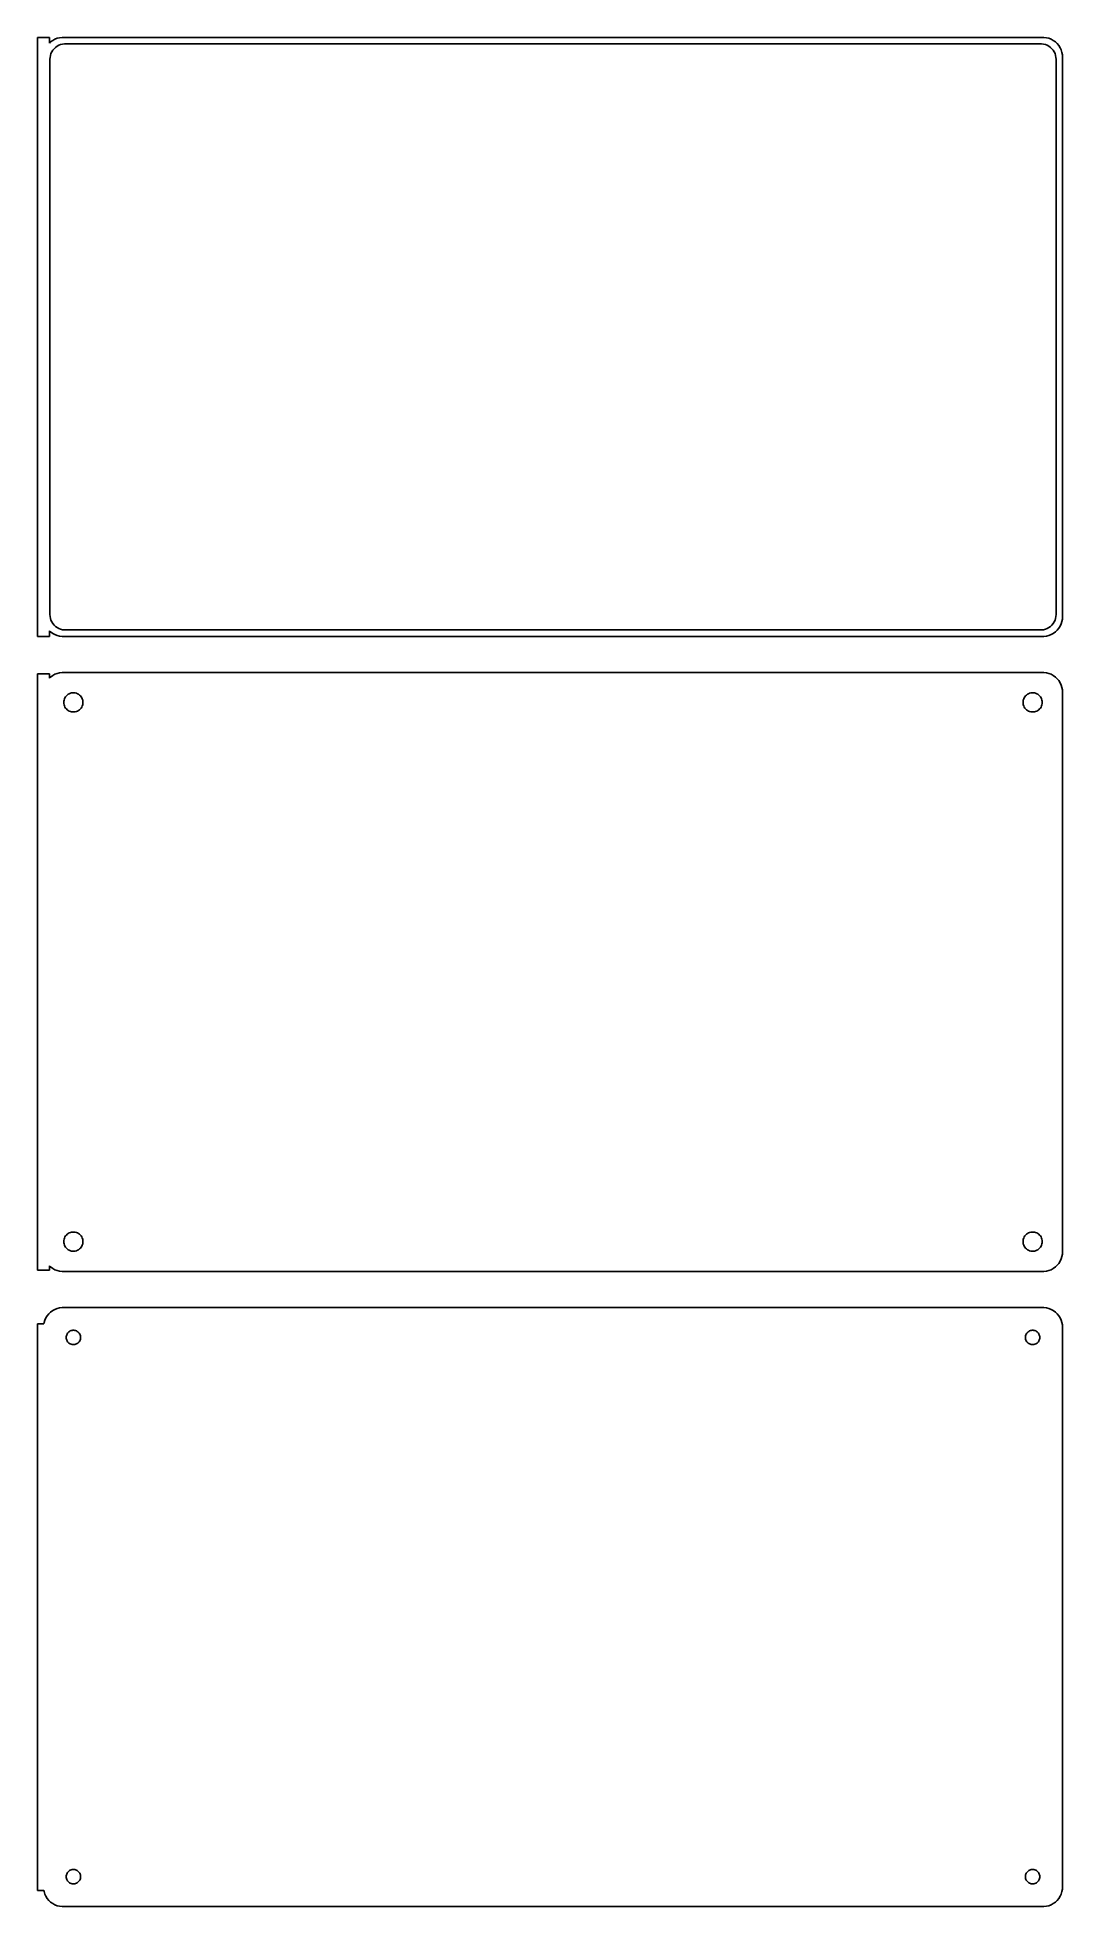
# Model space of a CAD drawing. Header units: metres. Extents: x -129 to 128, y 243 to 711.
import ezdxf

# ---------------------------------------------------------------- set-up
doc = ezdxf.new("R2010")
doc.units = ezdxf.units.M

msp = doc.modelspace()

# ---------------------------------------------------------------- linework, layer by layer
for p, q in [((-126, 710.99), (-129, 710.99)), ((-129, 710.99), (-129, 561.01)), ((-126, 709.559), (-126, 710.99)), ((-125.687, 709.853), (-126, 709.559)), ((-125.751, 706.463), (-125.601, 706.926)), ((-125.179, 710.222), (-125.687, 709.853)), ((-125.601, 706.926), (-125.394, 707.366)), ((-125.394, 707.366), (-125.133, 707.776)), ((-124.629, 710.524), (-125.179, 710.222)), ((-125.133, 707.776), (-124.823, 708.151)), ((-124.823, 708.151), (-124.469, 708.484)), ((-124.045, 710.755), (-124.629, 710.524)), ((-124.469, 708.484), (-124.075, 708.77)), ((-124.075, 708.77), (-123.649, 709.004)), ((-123.437, 710.911), (-124.045, 710.755)), ((-123.649, 709.004), (-123.197, 709.183)), ((-122.814, 710.99), (-123.437, 710.911)), ((-123.197, 709.183), (-122.726, 709.304)), ((122.814, 710.99), (-122.814, 710.99)), ((-122.726, 709.304), (-122.243, 709.365)), ((-122.243, 709.365), (122.243, 709.365)), ((122.243, 709.365), (122.726, 709.304)), ((122.726, 709.304), (123.197, 709.183)), ((123.437, 710.911), (122.814, 710.99)), ((123.197, 709.183), (123.649, 709.004)), ((124.045, 710.755), (123.437, 710.911)), ((123.649, 709.004), (124.075, 708.77)), ((124.629, 710.524), (124.045, 710.755)), ((124.075, 708.77), (124.469, 708.484)), ((124.469, 708.484), (124.823, 708.151)), ((125.179, 710.222), (124.629, 710.524)), ((124.823, 708.151), (125.133, 707.776)), ((125.133, 707.776), (125.394, 707.366)), ((125.687, 709.853), (125.179, 710.222)), ((125.394, 707.366), (125.601, 706.926)), ((125.601, 706.926), (125.751, 706.463)), ((126.145, 709.423), (125.687, 709.853)), ((126.545, 708.939), (126.145, 709.423)), ((126.882, 708.409), (126.545, 708.939)), ((127.149, 707.841), (126.882, 708.409)), ((127.343, 707.243), (127.149, 707.841)), ((127.461, 706.627), (127.343, 707.243)), ((-125.873, 705.5), (-125.842, 705.985)), ((-125.873, 566.5), (-125.873, 705.5)), ((-125.842, 705.985), (-125.751, 706.463)), ((125.751, 706.463), (125.842, 705.985)), ((125.842, 705.985), (125.873, 705.5)), ((125.873, 705.5), (125.873, 566.5)), ((127.5, 706), (127.461, 706.627)), ((127.5, 566), (127.5, 706)), ((-125.842, 566.015), (-125.873, 566.5)), ((125.873, 566.5), (125.842, 566.015)), ((-126, 562.441), (-125.687, 562.147)), ((-126, 561.01), (-126, 562.441)), ((-125.751, 565.537), (-125.842, 566.015)), ((-125.601, 565.074), (-125.751, 565.537)), ((-125.687, 562.147), (-125.179, 561.778)), ((-125.394, 564.634), (-125.601, 565.074)), ((-125.133, 564.224), (-125.394, 564.634)), ((-125.179, 561.778), (-124.629, 561.476)), ((-124.823, 563.849), (-125.133, 564.224)), ((-124.469, 563.516), (-124.823, 563.849)), ((-124.075, 563.23), (-124.469, 563.516)), ((-123.649, 562.996), (-124.075, 563.23)), ((-123.197, 562.817), (-123.649, 562.996)), ((-122.726, 562.696), (-123.197, 562.817)), ((-122.243, 562.635), (-122.726, 562.696)), ((122.243, 562.635), (-122.243, 562.635)), ((122.726, 562.696), (122.243, 562.635)), ((123.197, 562.817), (122.726, 562.696)), ((123.649, 562.996), (123.197, 562.817)), ((124.075, 563.23), (123.649, 562.996)), ((124.469, 563.516), (124.075, 563.23)), ((124.823, 563.849), (124.469, 563.516)), ((124.629, 561.476), (125.179, 561.778)), ((125.133, 564.224), (124.823, 563.849)), ((125.394, 564.634), (125.133, 564.224)), ((125.179, 561.778), (125.687, 562.147)), ((125.601, 565.074), (125.394, 564.634)), ((125.751, 565.537), (125.601, 565.074)), ((125.687, 562.147), (126.145, 562.577)), ((125.842, 566.015), (125.751, 565.537)), ((126.145, 562.577), (126.545, 563.061)), ((126.545, 563.061), (126.882, 563.591)), ((126.882, 563.591), (127.149, 564.159)), ((127.149, 564.159), (127.343, 564.757)), ((127.343, 564.757), (127.461, 565.373)), ((127.461, 565.373), (127.5, 566)), ((-129, 561.01), (-126, 561.01)), ((-124.629, 561.476), (-124.045, 561.245)), ((-124.045, 561.245), (-123.437, 561.089)), ((-123.437, 561.089), (-122.814, 561.01)), ((-122.814, 561.01), (122.814, 561.01)), ((122.814, 561.01), (123.437, 561.089)), ((123.437, 561.089), (124.045, 561.245)), ((124.045, 561.245), (124.629, 561.476)), ((-126, 551.615), (-129, 551.615)), ((-129, 551.615), (-129, 402.385)), ((-126, 550.559), (-126, 551.615)), ((-125.687, 550.853), (-126, 550.559)), ((-125.179, 551.222), (-125.687, 550.853)), ((-124.629, 551.524), (-125.179, 551.222)), ((-124.045, 551.755), (-124.629, 551.524)), ((-123.437, 551.911), (-124.045, 551.755)), ((-122.814, 551.99), (-123.437, 551.911)), ((122.814, 551.99), (-122.814, 551.99)), ((123.437, 551.911), (122.814, 551.99)), ((124.045, 551.755), (123.437, 551.911)), ((124.629, 551.524), (124.045, 551.755)), ((125.179, 551.222), (124.629, 551.524)), ((125.687, 550.853), (125.179, 551.222)), ((126.145, 550.423), (125.687, 550.853)), ((126.545, 549.939), (126.145, 550.423)), ((126.882, 549.409), (126.545, 549.939)), ((127.149, 548.841), (126.882, 549.409)), ((127.343, 548.243), (127.149, 548.841)), ((127.461, 547.627), (127.343, 548.243)), ((127.5, 547), (127.461, 547.627)), ((-122.4, 544.5), (-122.381, 544.801)), ((-122.381, 544.199), (-122.4, 544.5)), ((-122.381, 544.801), (-122.325, 545.097)), ((-122.325, 543.903), (-122.381, 544.199)), ((-122.325, 545.097), (-122.231, 545.383)), ((-122.231, 543.617), (-122.325, 543.903)), ((-122.231, 545.383), (-122.103, 545.656)), ((-122.103, 543.344), (-122.231, 543.617)), ((-122.103, 545.656), (-121.942, 545.911)), ((-121.942, 543.089), (-122.103, 543.344)), ((-121.942, 545.911), (-121.75, 546.143)), ((-121.75, 542.857), (-121.942, 543.089)), ((-121.75, 546.143), (-121.53, 546.349)), ((-121.53, 542.651), (-121.75, 542.857)), ((-121.53, 546.349), (-121.286, 546.526)), ((-121.286, 546.526), (-121.022, 546.672)), ((-121.022, 546.672), (-120.742, 546.783)), ((-120.742, 546.783), (-120.45, 546.857)), ((-120.45, 546.857), (-120.151, 546.895)), ((-120.151, 546.895), (-119.849, 546.895)), ((-119.849, 546.895), (-119.55, 546.857)), ((-119.55, 546.857), (-119.258, 546.783)), ((-119.258, 546.783), (-118.978, 546.672)), ((-118.978, 546.672), (-118.714, 546.526)), ((-118.714, 546.526), (-118.47, 546.349)), ((-118.47, 546.349), (-118.25, 546.143)), ((-118.25, 542.857), (-118.47, 542.651)), ((-118.25, 546.143), (-118.058, 545.911)), ((-118.058, 543.089), (-118.25, 542.857)), ((-118.058, 545.911), (-117.897, 545.656)), ((-117.897, 543.344), (-118.058, 543.089)), ((-117.897, 545.656), (-117.769, 545.383)), ((-117.769, 543.617), (-117.897, 543.344)), ((-117.769, 545.383), (-117.675, 545.097)), ((-117.675, 543.903), (-117.769, 543.617)), ((-117.675, 545.097), (-117.619, 544.801)), ((-117.619, 544.199), (-117.675, 543.903)), ((-117.619, 544.801), (-117.6, 544.5)), ((-117.6, 544.5), (-117.619, 544.199)), ((117.6, 544.5), (117.619, 544.801)), ((117.619, 544.199), (117.6, 544.5)), ((117.619, 544.801), (117.675, 545.097)), ((117.675, 543.903), (117.619, 544.199)), ((117.675, 545.097), (117.769, 545.383)), ((117.769, 543.617), (117.675, 543.903)), ((117.769, 545.383), (117.897, 545.656)), ((117.897, 543.344), (117.769, 543.617)), ((117.897, 545.656), (118.058, 545.911)), ((118.058, 543.089), (117.897, 543.344)), ((118.058, 545.911), (118.25, 546.143)), ((118.25, 542.857), (118.058, 543.089)), ((118.25, 546.143), (118.47, 546.349)), ((118.47, 542.651), (118.25, 542.857)), ((118.47, 546.349), (118.714, 546.526)), ((118.714, 546.526), (118.978, 546.672)), ((118.978, 546.672), (119.258, 546.783)), ((119.258, 546.783), (119.55, 546.857)), ((119.55, 546.857), (119.849, 546.895)), ((119.849, 546.895), (120.151, 546.895)), ((120.151, 546.895), (120.45, 546.857)), ((120.45, 546.857), (120.742, 546.783)), ((120.742, 546.783), (121.022, 546.672)), ((121.022, 546.672), (121.286, 546.526)), ((121.286, 546.526), (121.53, 546.349)), ((121.53, 546.349), (121.75, 546.143)), ((121.75, 542.857), (121.53, 542.651)), ((121.75, 546.143), (121.942, 545.911)), ((121.942, 543.089), (121.75, 542.857)), ((121.942, 545.911), (122.103, 545.656)), ((122.103, 543.344), (121.942, 543.089)), ((122.103, 545.656), (122.231, 545.383)), ((122.231, 543.617), (122.103, 543.344)), ((122.231, 545.383), (122.325, 545.097)), ((122.325, 543.903), (122.231, 543.617)), ((122.325, 545.097), (122.381, 544.801)), ((122.381, 544.199), (122.325, 543.903)), ((122.381, 544.801), (122.4, 544.5)), ((122.4, 544.5), (122.381, 544.199)), ((127.5, 407), (127.5, 547)), ((-121.286, 542.474), (-121.53, 542.651)), ((-121.022, 542.328), (-121.286, 542.474)), ((-120.742, 542.217), (-121.022, 542.328)), ((-120.45, 542.143), (-120.742, 542.217)), ((-120.151, 542.105), (-120.45, 542.143)), ((-119.849, 542.105), (-120.151, 542.105)), ((-119.55, 542.143), (-119.849, 542.105)), ((-119.258, 542.217), (-119.55, 542.143)), ((-118.978, 542.328), (-119.258, 542.217)), ((-118.714, 542.474), (-118.978, 542.328)), ((-118.47, 542.651), (-118.714, 542.474)), ((118.714, 542.474), (118.47, 542.651)), ((118.978, 542.328), (118.714, 542.474)), ((119.258, 542.217), (118.978, 542.328)), ((119.55, 542.143), (119.258, 542.217)), ((119.849, 542.105), (119.55, 542.143)), ((120.151, 542.105), (119.849, 542.105)), ((120.45, 542.143), (120.151, 542.105)), ((120.742, 542.217), (120.45, 542.143)), ((121.022, 542.328), (120.742, 542.217)), ((121.286, 542.474), (121.022, 542.328)), ((121.53, 542.651), (121.286, 542.474)), ((-120.742, 411.783), (-120.45, 411.857)), ((-120.45, 411.857), (-120.151, 411.895)), ((-120.151, 411.895), (-119.849, 411.895)), ((-119.849, 411.895), (-119.55, 411.857)), ((-119.55, 411.857), (-119.258, 411.783)), ((119.258, 411.783), (119.55, 411.857)), ((119.55, 411.857), (119.849, 411.895)), ((119.849, 411.895), (120.151, 411.895)), ((120.151, 411.895), (120.45, 411.857)), ((120.45, 411.857), (120.742, 411.783)), ((-122.4, 409.5), (-122.381, 409.801)), ((-122.381, 409.199), (-122.4, 409.5)), ((-122.381, 409.801), (-122.325, 410.097)), ((-122.325, 408.903), (-122.381, 409.199)), ((-122.325, 410.097), (-122.231, 410.383)), ((-122.231, 408.617), (-122.325, 408.903)), ((-122.231, 410.383), (-122.103, 410.656)), ((-122.103, 408.344), (-122.231, 408.617)), ((-122.103, 410.656), (-121.942, 410.911)), ((-121.942, 408.089), (-122.103, 408.344)), ((-121.942, 410.911), (-121.75, 411.143)), ((-121.75, 407.857), (-121.942, 408.089)), ((-121.75, 411.143), (-121.53, 411.349)), ((-121.53, 407.651), (-121.75, 407.857)), ((-121.53, 411.349), (-121.286, 411.526)), ((-121.286, 407.474), (-121.53, 407.651)), ((-121.286, 411.526), (-121.022, 411.672)), ((-121.022, 407.328), (-121.286, 407.474)), ((-121.022, 411.672), (-120.742, 411.783)), ((-120.742, 407.217), (-121.022, 407.328)), ((-120.45, 407.143), (-120.742, 407.217)), ((-120.151, 407.105), (-120.45, 407.143)), ((-119.55, 407.143), (-119.849, 407.105)), ((-119.258, 407.217), (-119.55, 407.143)), ((-119.258, 411.783), (-118.978, 411.672)), ((-118.978, 407.328), (-119.258, 407.217)), ((-118.978, 411.672), (-118.714, 411.526)), ((-118.714, 407.474), (-118.978, 407.328)), ((-118.714, 411.526), (-118.47, 411.349)), ((-118.47, 407.651), (-118.714, 407.474)), ((-118.47, 411.349), (-118.25, 411.143)), ((-118.25, 407.857), (-118.47, 407.651)), ((-118.25, 411.143), (-118.058, 410.911)), ((-118.058, 408.089), (-118.25, 407.857)), ((-118.058, 410.911), (-117.897, 410.656)), ((-117.897, 408.344), (-118.058, 408.089)), ((-117.897, 410.656), (-117.769, 410.383)), ((-117.769, 408.617), (-117.897, 408.344)), ((-117.769, 410.383), (-117.675, 410.097)), ((-117.675, 408.903), (-117.769, 408.617)), ((-117.675, 410.097), (-117.619, 409.801)), ((-117.619, 409.199), (-117.675, 408.903)), ((-117.619, 409.801), (-117.6, 409.5)), ((-117.6, 409.5), (-117.619, 409.199)), ((117.6, 409.5), (117.619, 409.801)), ((117.619, 409.199), (117.6, 409.5)), ((117.619, 409.801), (117.675, 410.097)), ((117.675, 408.903), (117.619, 409.199)), ((117.675, 410.097), (117.769, 410.383)), ((117.769, 408.617), (117.675, 408.903)), ((117.769, 410.383), (117.897, 410.656)), ((117.897, 408.344), (117.769, 408.617)), ((117.897, 410.656), (118.058, 410.911)), ((118.058, 408.089), (117.897, 408.344)), ((118.058, 410.911), (118.25, 411.143)), ((118.25, 407.857), (118.058, 408.089)), ((118.25, 411.143), (118.47, 411.349)), ((118.47, 407.651), (118.25, 407.857)), ((118.47, 411.349), (118.714, 411.526)), ((118.714, 407.474), (118.47, 407.651)), ((118.714, 411.526), (118.978, 411.672)), ((118.978, 407.328), (118.714, 407.474)), ((118.978, 411.672), (119.258, 411.783)), ((119.258, 407.217), (118.978, 407.328)), ((119.55, 407.143), (119.258, 407.217)), ((119.849, 407.105), (119.55, 407.143)), ((120.45, 407.143), (120.151, 407.105)), ((120.742, 407.217), (120.45, 407.143)), ((120.742, 411.783), (121.022, 411.672)), ((121.022, 407.328), (120.742, 407.217)), ((121.022, 411.672), (121.286, 411.526)), ((121.286, 407.474), (121.022, 407.328)), ((121.286, 411.526), (121.53, 411.349)), ((121.53, 407.651), (121.286, 407.474)), ((121.53, 411.349), (121.75, 411.143)), ((121.75, 407.857), (121.53, 407.651)), ((121.75, 411.143), (121.942, 410.911)), ((121.942, 408.089), (121.75, 407.857)), ((121.942, 410.911), (122.103, 410.656)), ((122.103, 408.344), (121.942, 408.089)), ((122.103, 410.656), (122.231, 410.383)), ((122.231, 408.617), (122.103, 408.344)), ((122.231, 410.383), (122.325, 410.097)), ((122.325, 408.903), (122.231, 408.617)), ((122.325, 410.097), (122.381, 409.801)), ((122.381, 409.199), (122.325, 408.903)), ((122.381, 409.801), (122.4, 409.5)), ((122.4, 409.5), (122.381, 409.199)), ((-126, 402.385), (-126, 403.441)), ((-126, 403.441), (-125.687, 403.147)), ((-125.687, 403.147), (-125.179, 402.778)), ((-125.179, 402.778), (-124.629, 402.476)), ((-124.629, 402.476), (-124.045, 402.245)), ((-119.849, 407.105), (-120.151, 407.105)), ((120.151, 407.105), (119.849, 407.105)), ((124.045, 402.245), (124.629, 402.476)), ((124.629, 402.476), (125.179, 402.778)), ((125.179, 402.778), (125.687, 403.147)), ((125.687, 403.147), (126.145, 403.577)), ((126.145, 403.577), (126.545, 404.061)), ((126.545, 404.061), (126.882, 404.591)), ((126.882, 404.591), (127.149, 405.159)), ((127.149, 405.159), (127.343, 405.757)), ((127.343, 405.757), (127.461, 406.373)), ((127.461, 406.373), (127.5, 407)), ((-129, 402.385), (-126, 402.385)), ((-124.045, 402.245), (-123.437, 402.089)), ((-123.437, 402.089), (-122.814, 402.01)), ((-122.814, 402.01), (122.814, 402.01)), ((122.814, 402.01), (123.437, 402.089)), ((123.437, 402.089), (124.045, 402.245)), ((-127.4, 388.944), (-129, 388.944)), ((-129, 388.944), (-129, 247.056)), ((-127.343, 389.243), (-127.4, 388.944)), ((-127.149, 389.841), (-127.343, 389.243)), ((-126.882, 390.409), (-127.149, 389.841)), ((-126.545, 390.939), (-126.882, 390.409)), ((-126.145, 391.423), (-126.545, 390.939)), ((-125.687, 391.853), (-126.145, 391.423)), ((-125.179, 392.222), (-125.687, 391.853)), ((-124.629, 392.524), (-125.179, 392.222)), ((-124.045, 392.755), (-124.629, 392.524)), ((-123.437, 392.911), (-124.045, 392.755)), ((-122.814, 392.99), (-123.437, 392.911)), ((122.814, 392.99), (-122.814, 392.99)), ((123.437, 392.911), (122.814, 392.99)), ((124.045, 392.755), (123.437, 392.911)), ((124.629, 392.524), (124.045, 392.755)), ((125.179, 392.222), (124.629, 392.524)), ((125.687, 391.853), (125.179, 392.222)), ((126.145, 391.423), (125.687, 391.853)), ((126.545, 390.939), (126.145, 391.423)), ((126.882, 390.409), (126.545, 390.939)), ((127.149, 389.841), (126.882, 390.409)), ((127.343, 389.243), (127.149, 389.841)), ((127.461, 388.627), (127.343, 389.243)), ((127.5, 388), (127.461, 388.627)), ((-121.8, 385.5), (-121.786, 385.726)), ((-121.786, 385.274), (-121.8, 385.5)), ((-121.786, 385.726), (-121.743, 385.948)), ((-121.743, 385.052), (-121.786, 385.274)), ((-121.743, 385.948), (-121.674, 386.163)), ((-121.674, 384.837), (-121.743, 385.052)), ((-121.674, 386.163), (-121.577, 386.367)), ((-121.577, 384.633), (-121.674, 384.837)), ((-121.577, 386.367), (-121.456, 386.558)), ((-121.456, 384.442), (-121.577, 384.633)), ((-121.456, 386.558), (-121.312, 386.732)), ((-121.312, 384.268), (-121.456, 384.442)), ((-121.312, 386.732), (-121.147, 386.887)), ((-121.147, 384.113), (-121.312, 384.268)), ((-121.147, 386.887), (-120.964, 387.02)), ((-120.964, 383.98), (-121.147, 384.113)), ((-120.964, 387.02), (-120.766, 387.129)), ((-120.766, 383.871), (-120.964, 383.98)), ((-120.766, 387.129), (-120.556, 387.212)), ((-120.556, 383.788), (-120.766, 383.871)), ((-120.556, 387.212), (-120.337, 387.268)), ((-120.337, 383.732), (-120.556, 383.788)), ((-120.337, 387.268), (-120.113, 387.296)), ((-120.113, 387.296), (-119.887, 387.296)), ((-119.887, 387.296), (-119.663, 387.268)), ((-119.663, 387.268), (-119.444, 387.212)), ((-119.444, 383.788), (-119.663, 383.732)), ((-119.444, 387.212), (-119.234, 387.129)), ((-119.234, 383.871), (-119.444, 383.788)), ((-119.234, 387.129), (-119.036, 387.02)), ((-119.036, 383.98), (-119.234, 383.871)), ((-119.036, 387.02), (-118.853, 386.887)), ((-118.853, 384.113), (-119.036, 383.98)), ((-118.853, 386.887), (-118.688, 386.732)), ((-118.688, 384.268), (-118.853, 384.113)), ((-118.688, 386.732), (-118.544, 386.558)), ((-118.544, 384.442), (-118.688, 384.268)), ((-118.544, 386.558), (-118.423, 386.367)), ((-118.423, 384.633), (-118.544, 384.442)), ((-118.423, 386.367), (-118.326, 386.163)), ((-118.326, 384.837), (-118.423, 384.633)), ((-118.326, 386.163), (-118.257, 385.948)), ((-118.257, 385.052), (-118.326, 384.837)), ((-118.257, 385.948), (-118.214, 385.726)), ((-118.214, 385.274), (-118.257, 385.052)), ((-118.214, 385.726), (-118.2, 385.5)), ((-118.2, 385.5), (-118.214, 385.274)), ((118.2, 385.5), (118.214, 385.726)), ((118.214, 385.274), (118.2, 385.5)), ((118.214, 385.726), (118.257, 385.948)), ((118.257, 385.052), (118.214, 385.274)), ((118.257, 385.948), (118.326, 386.163)), ((118.326, 384.837), (118.257, 385.052)), ((118.326, 386.163), (118.423, 386.367)), ((118.423, 384.633), (118.326, 384.837)), ((118.423, 386.367), (118.544, 386.558)), ((118.544, 384.442), (118.423, 384.633)), ((118.544, 386.558), (118.688, 386.732)), ((118.688, 384.268), (118.544, 384.442)), ((118.688, 386.732), (118.853, 386.887)), ((118.853, 384.113), (118.688, 384.268)), ((118.853, 386.887), (119.036, 387.02)), ((119.036, 383.98), (118.853, 384.113)), ((119.036, 387.02), (119.234, 387.129)), ((119.234, 383.871), (119.036, 383.98)), ((119.234, 387.129), (119.444, 387.212)), ((119.444, 383.788), (119.234, 383.871)), ((119.444, 387.212), (119.663, 387.268)), ((119.663, 383.732), (119.444, 383.788)), ((119.663, 387.268), (119.887, 387.296)), ((119.887, 387.296), (120.113, 387.296)), ((120.113, 387.296), (120.337, 387.268)), ((120.337, 387.268), (120.556, 387.212)), ((120.556, 383.788), (120.337, 383.732)), ((120.556, 387.212), (120.766, 387.129)), ((120.766, 383.871), (120.556, 383.788)), ((120.766, 387.129), (120.964, 387.02)), ((120.964, 383.98), (120.766, 383.871)), ((120.964, 387.02), (121.147, 386.887)), ((121.147, 384.113), (120.964, 383.98)), ((121.147, 386.887), (121.312, 386.732)), ((121.312, 384.268), (121.147, 384.113)), ((121.312, 386.732), (121.456, 386.558)), ((121.456, 384.442), (121.312, 384.268)), ((121.456, 386.558), (121.577, 386.367)), ((121.577, 384.633), (121.456, 384.442)), ((121.577, 386.367), (121.674, 386.163)), ((121.674, 384.837), (121.577, 384.633)), ((121.674, 386.163), (121.743, 385.948)), ((121.743, 385.052), (121.674, 384.837)), ((121.743, 385.948), (121.786, 385.726)), ((121.786, 385.274), (121.743, 385.052)), ((121.786, 385.726), (121.8, 385.5)), ((121.8, 385.5), (121.786, 385.274)), ((127.5, 248), (127.5, 388)), ((-120.113, 383.704), (-120.337, 383.732)), ((-119.887, 383.704), (-120.113, 383.704)), ((-119.663, 383.732), (-119.887, 383.704)), ((119.887, 383.704), (119.663, 383.732)), ((120.113, 383.704), (119.887, 383.704)), ((120.337, 383.732), (120.113, 383.704)), ((-121.8, 250.5), (-121.786, 250.726)), ((-121.786, 250.274), (-121.8, 250.5)), ((-121.786, 250.726), (-121.743, 250.948)), ((-121.743, 250.052), (-121.786, 250.274)), ((-121.743, 250.948), (-121.674, 251.163)), ((-121.674, 249.837), (-121.743, 250.052)), ((-121.674, 251.163), (-121.577, 251.367)), ((-121.577, 249.633), (-121.674, 249.837)), ((-121.577, 251.367), (-121.456, 251.558)), ((-121.456, 249.442), (-121.577, 249.633)), ((-121.456, 251.558), (-121.312, 251.732)), ((-121.312, 249.268), (-121.456, 249.442)), ((-121.312, 251.732), (-121.147, 251.887)), ((-121.147, 249.113), (-121.312, 249.268)), ((-121.147, 251.887), (-120.964, 252.02)), ((-120.964, 248.98), (-121.147, 249.113)), ((-120.964, 252.02), (-120.766, 252.129)), ((-120.766, 248.871), (-120.964, 248.98)), ((-120.766, 252.129), (-120.556, 252.212)), ((-120.556, 248.788), (-120.766, 248.871)), ((-120.556, 252.212), (-120.337, 252.268)), ((-120.337, 248.732), (-120.556, 248.788)), ((-120.337, 252.268), (-120.113, 252.296)), ((-120.113, 248.704), (-120.337, 248.732)), ((-120.113, 252.296), (-119.887, 252.296)), ((-119.887, 248.704), (-120.113, 248.704)), ((-119.887, 252.296), (-119.663, 252.268)), ((-119.663, 248.732), (-119.887, 248.704)), ((-119.663, 252.268), (-119.444, 252.212)), ((-119.444, 248.788), (-119.663, 248.732)), ((-119.444, 252.212), (-119.234, 252.129)), ((-119.234, 248.871), (-119.444, 248.788)), ((-119.234, 252.129), (-119.036, 252.02)), ((-119.036, 248.98), (-119.234, 248.871)), ((-119.036, 252.02), (-118.853, 251.887)), ((-118.853, 249.113), (-119.036, 248.98)), ((-118.853, 251.887), (-118.688, 251.732)), ((-118.688, 249.268), (-118.853, 249.113)), ((-118.688, 251.732), (-118.544, 251.558)), ((-118.544, 249.442), (-118.688, 249.268)), ((-118.544, 251.558), (-118.423, 251.367)), ((-118.423, 249.633), (-118.544, 249.442)), ((-118.423, 251.367), (-118.326, 251.163)), ((-118.326, 249.837), (-118.423, 249.633)), ((-118.326, 251.163), (-118.257, 250.948)), ((-118.257, 250.052), (-118.326, 249.837)), ((-118.257, 250.948), (-118.214, 250.726)), ((-118.214, 250.274), (-118.257, 250.052)), ((-118.214, 250.726), (-118.2, 250.5)), ((-118.2, 250.5), (-118.214, 250.274)), ((118.2, 250.5), (118.214, 250.726)), ((118.214, 250.274), (118.2, 250.5)), ((118.214, 250.726), (118.257, 250.948)), ((118.257, 250.052), (118.214, 250.274)), ((118.257, 250.948), (118.326, 251.163)), ((118.326, 249.837), (118.257, 250.052)), ((118.326, 251.163), (118.423, 251.367)), ((118.423, 249.633), (118.326, 249.837)), ((118.423, 251.367), (118.544, 251.558)), ((118.544, 249.442), (118.423, 249.633)), ((118.544, 251.558), (118.688, 251.732)), ((118.688, 249.268), (118.544, 249.442)), ((118.688, 251.732), (118.853, 251.887)), ((118.853, 249.113), (118.688, 249.268)), ((118.853, 251.887), (119.036, 252.02)), ((119.036, 248.98), (118.853, 249.113)), ((119.036, 252.02), (119.234, 252.129)), ((119.234, 248.871), (119.036, 248.98)), ((119.234, 252.129), (119.444, 252.212)), ((119.444, 248.788), (119.234, 248.871)), ((119.444, 252.212), (119.663, 252.268)), ((119.663, 248.732), (119.444, 248.788)), ((119.663, 252.268), (119.887, 252.296)), ((119.887, 248.704), (119.663, 248.732)), ((119.887, 252.296), (120.113, 252.296)), ((120.113, 248.704), (119.887, 248.704)), ((120.113, 252.296), (120.337, 252.268)), ((120.337, 248.732), (120.113, 248.704)), ((120.337, 252.268), (120.556, 252.212)), ((120.556, 248.788), (120.337, 248.732)), ((120.556, 252.212), (120.766, 252.129)), ((120.766, 248.871), (120.556, 248.788)), ((120.766, 252.129), (120.964, 252.02)), ((120.964, 248.98), (120.766, 248.871)), ((120.964, 252.02), (121.147, 251.887)), ((121.147, 249.113), (120.964, 248.98)), ((121.147, 251.887), (121.312, 251.732)), ((121.312, 249.268), (121.147, 249.113)), ((121.312, 251.732), (121.456, 251.558)), ((121.456, 249.442), (121.312, 249.268)), ((121.456, 251.558), (121.577, 251.367)), ((121.577, 249.633), (121.456, 249.442)), ((121.577, 251.367), (121.674, 251.163)), ((121.674, 249.837), (121.577, 249.633)), ((121.674, 251.163), (121.743, 250.948)), ((121.743, 250.052), (121.674, 249.837)), ((121.743, 250.948), (121.786, 250.726)), ((121.786, 250.274), (121.743, 250.052)), ((121.786, 250.726), (121.8, 250.5)), ((121.8, 250.5), (121.786, 250.274)), ((-129, 247.056), (-127.4, 247.056)), ((-127.4, 247.056), (-127.343, 246.757)), ((-127.343, 246.757), (-127.149, 246.159)), ((-127.149, 246.159), (-126.882, 245.591)), ((-126.882, 245.591), (-126.545, 245.061)), ((-126.545, 245.061), (-126.145, 244.577)), ((-126.145, 244.577), (-125.687, 244.147)), ((-125.687, 244.147), (-125.179, 243.778)), ((-125.179, 243.778), (-124.629, 243.476)), ((-124.629, 243.476), (-124.045, 243.245)), ((124.045, 243.245), (124.629, 243.476)), ((124.629, 243.476), (125.179, 243.778)), ((125.179, 243.778), (125.687, 244.147)), ((125.687, 244.147), (126.145, 244.577)), ((126.145, 244.577), (126.545, 245.061)), ((126.545, 245.061), (126.882, 245.591)), ((126.882, 245.591), (127.149, 246.159)), ((127.149, 246.159), (127.343, 246.757)), ((127.343, 246.757), (127.461, 247.373)), ((127.461, 247.373), (127.5, 248)), ((-124.045, 243.245), (-123.437, 243.089)), ((-123.437, 243.089), (-122.814, 243.01)), ((-122.814, 243.01), (122.814, 243.01)), ((122.814, 243.01), (123.437, 243.089)), ((123.437, 243.089), (124.045, 243.245))]:
    msp.add_line(p, q)

doc.saveas('drawing.dxf')
